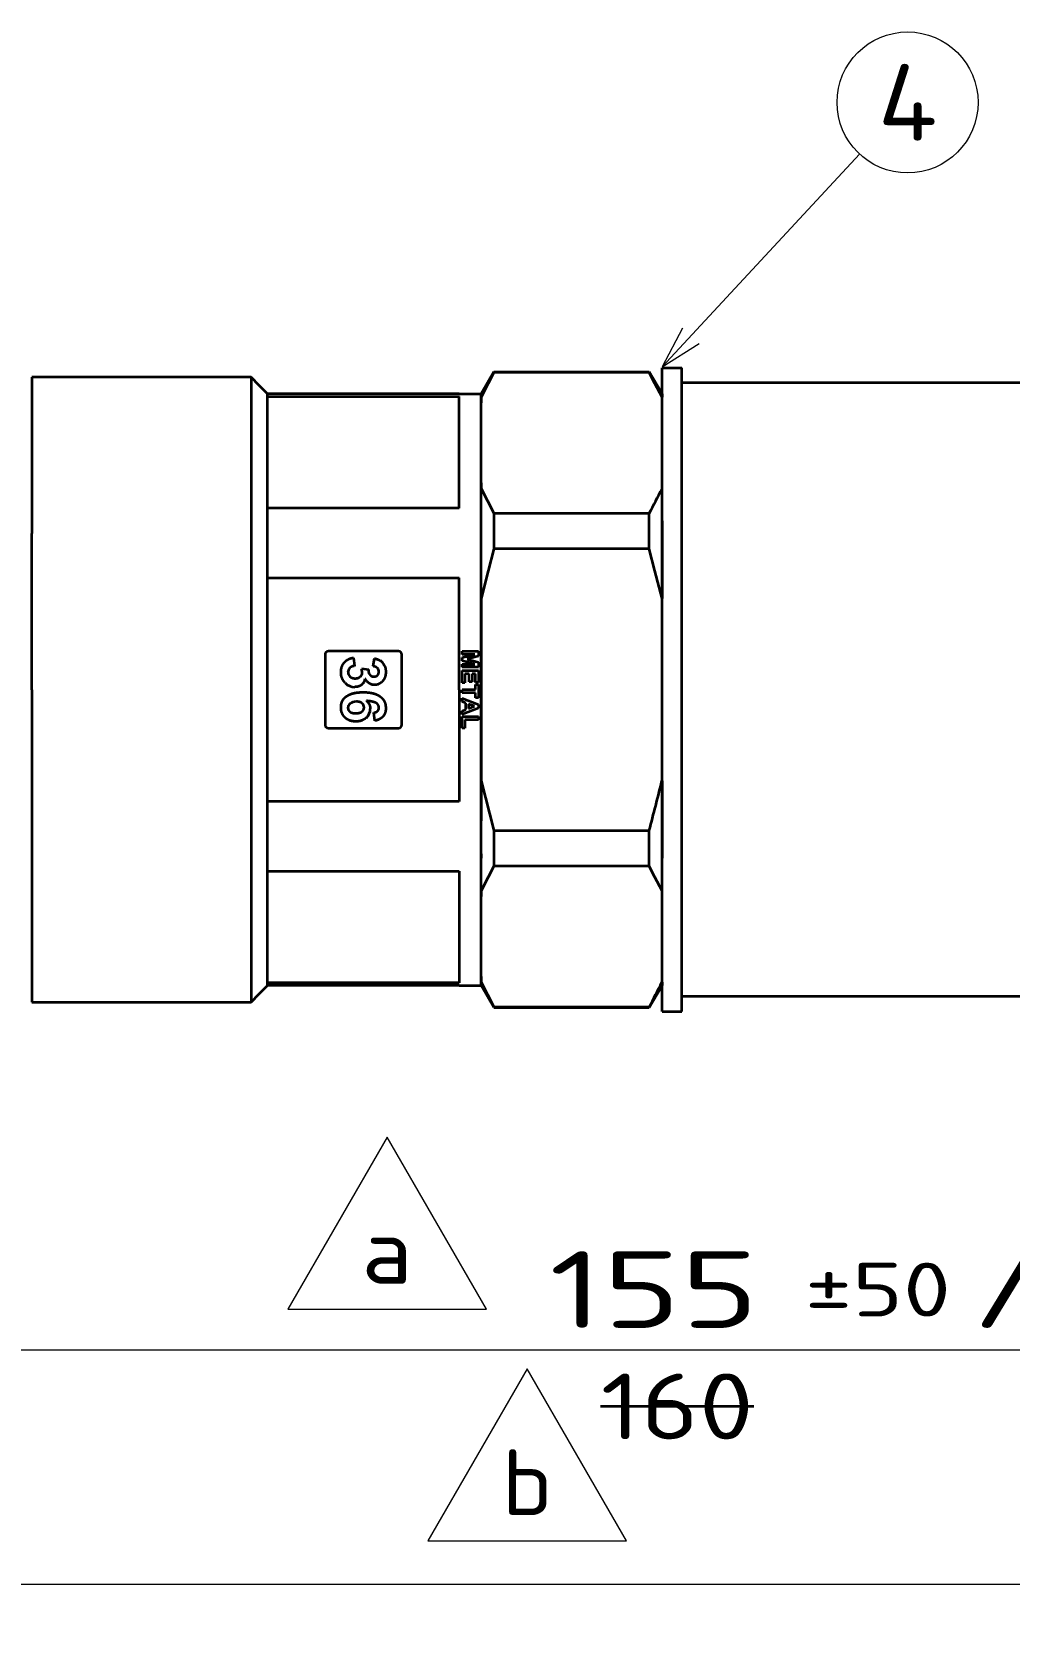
# Model space of a CAD drawing. Extents: x 23 to 472, y 3 to 294.
# Drawn here: x 283.4 to 328, y 169.5 to 242.3 of the extents above; entities that cross this region are included whole.
import ezdxf
from ezdxf.enums import TextEntityAlignment as Align

# ---------------------------------------------------------------- set-up
doc = ezdxf.new("R2010")
doc.units = 0
doc.layers.get('0').update_dxf_attribs({"lineweight": 13})
doc.styles.get("Standard").update_dxf_attribs({"font": 'isocp.shx'})
doc.dimstyles.get("Standard").update_dxf_attribs({"dimtxt": 2.5, "dimasz": 2.5, "dimexe": 1.25, "dimexo": 0.625, "dimtad": 1, "dimcen": 2.5, "dimadec": 0, "dimazin": 0, "dimtfac": 1, "dimtmove": 0, "dimatfit": 0, "dimfxl": 0, "dimarcsym": 0})

# ---------------------------------------------------------------- blocks, each defined once
blk = doc.blocks.new('*D')
at = {"color": 7, "lineweight": 13}
for p, q in [((369.263, 239.553), (395.349, 194.212)), ((363.234, 234.837), (397.923, 198.622))]:
    blk.add_line(p, q, dxfattribs=at)
at = {"color": 34, "lineweight": 13, "ltscale": 0.415699}
blk.add_line((121.028, 197.011), (121.028, 180.383), dxfattribs=at)
at = {"color": 34, "lineweight": 13, "ltscale": 0.421525}
blk.add_line((278.401, 197.011), (278.401, 180.15), dxfattribs=at)
at = {"color": 34, "lineweight": 13}
for p, q in [((45.716, 194.074), (45.716, 169.46)), ((353.941, 194.074), (353.941, 169.46)), ((45.716, 182.383), (121.028, 182.383)), ((278.401, 182.15), (353.941, 182.15)), ((45.716, 171.46), (353.941, 171.46))]:
    blk.add_line(p, q, dxfattribs=at)
at = {"color": 34, "lineweight": 13, "ltscale": 0.342256}
blk.add_line((45.716, 194.074), (45.716, 180.383), dxfattribs=at)
at = {"color": 34, "lineweight": 13, "ltscale": 0.348082}
blk.add_line((353.941, 194.074), (353.941, 180.15), dxfattribs=at)
at = {"color": 7, "lineweight": 13}
for points in [[(376.315, 228.334), (374.903, 229.751), (375.418, 227.818)], [(374.039, 224.304), (372.329, 225.341), (373.292, 223.588)], [(396.213, 199.659), (397.923, 198.622), (396.96, 200.375)], [(393.937, 195.629), (395.349, 194.212), (394.834, 196.145)]]:
    blk.add_lwpolyline(points, dxfattribs=at)
at = {"color": 34, "lineweight": 13}
for points in [[(47.647, 182.901), (45.716, 182.383), (47.647, 181.866)], [(119.096, 181.866), (121.028, 182.383), (119.096, 182.901)], [(280.332, 182.668), (278.401, 182.15), (280.332, 181.633)], [(352.01, 181.633), (353.941, 182.15), (352.01, 182.668)], [(47.647, 171.978), (45.716, 171.46), (47.647, 170.943)], [(352.01, 170.943), (353.941, 171.46), (352.01, 171.978)]]:
    blk.add_lwpolyline(points, dxfattribs=at)
at = {"color": 7, "lineweight": 13}
for s, rotation, p, p2 in [('%%c', 299.91295, (370.13, 240.052), (371.377, 237.885)), ('82', 299.91295, (371.875, 237.018), (374.062, 233.217)), ('%%c', 313.76692, (363.956, 235.528), (365.685, 233.723)), ('74', 313.76692, (366.377, 233.001), (369.41, 229.834))]:
    blk.add_text(s, height=2.5, rotation=rotation, dxfattribs=at).set_placement(p, p2, align=Align.FIT)
at = {"color": 34, "lineweight": 13}
for s, height, p, p2 in [('/[6.3]', 3.5, (93.533, 183.383), (107.906, 183.383)), ('155', 3.5, (74.21, 183.383), (83.768, 183.383)), ('155', 3.5, (307.009, 183.15), (316.567, 183.15)), ('/[6.3]', 3.5, (326.333, 183.15), (340.705, 183.15)), ('%%p50', 2.45, (85.868, 183.908), (92.533, 183.908)), ('%%p50', 2.45, (318.667, 183.675), (325.333, 183.675)), ('"L"', 3.5, (194.441, 172.46), (202.031, 172.46)), ('%%p50', 2.45, (204.131, 172.985), (210.797, 172.985))]:
    blk.add_text(s, height=height, dxfattribs=at).set_placement(p, p2, align=Align.FIT)
blk = doc.blocks.new('BLOCK4518')
at = {"color": 7, "lineweight": 13}
blk.add_lwpolyline([(-100.13, -56.52), (-82.01, -56.52), (-91.07, -40.82)], close=True, dxfattribs=at)
blk.add_text('a', height=6, dxfattribs=at).set_placement((-93.4, -54.19), (-88.74, -54.19), align=Align.FIT)
blk = doc.blocks.new('BLOCK4521')
at = {"color": 1, "lineweight": 35, "ltscale": 0.349625}
blk.add_line((-71.58, -65.37), (-57.6, -65.37), dxfattribs=at)
at = {"color": 1, "lineweight": 13}
blk.add_text('160', height=6, dxfattribs=at).set_placement((-71.58, -68.38), (-57.6, -68.38), align=Align.FIT)
blk = doc.blocks.new('BLOCK4524')
at = {"color": 1, "lineweight": 13}
blk.add_lwpolyline([(-87.34, -77.63), (-69.22, -77.63), (-78.28, -61.94)], close=True, dxfattribs=at)
blk.add_text('b', height=6, dxfattribs=at).set_placement((-80.61, -75.31), (-75.95, -75.31), align=Align.FIT)
blk = doc.blocks.new('BLOCK4528')
at = {"color": 7, "lineweight": 13}
blk.add_line((-65.98, 29.45), (-47.95, 48.86), dxfattribs=at)
blk.add_lwpolyline([(-64.11, 32.99), (-65.98, 29.45), (-62.59, 31.58)], dxfattribs=at)
blk.add_circle((-43.57, 53.57), 6.43, dxfattribs=at)
blk.add_text('4', height=7, dxfattribs=at).set_placement((-46.29, 50.07), (-40.85, 50.07), align=Align.FIT)
blk = doc.blocks.new('BLOCK4531')
at = {"color": 7, "lineweight": 35, "ltscale": 0.045}
for p, q in [((-65.98, 29.35), (-64.18, 29.35)), ((-65.98, -29.35), (-64.18, -29.35))]:
    blk.add_line(p, q, dxfattribs=at)
at = {"color": 7, "lineweight": 35}
for p, q in [((-65.98, -29.35), (-65.98, 29.35)), ((-64.18, -29.35), (-64.18, 29.35)), ((-103.48, 28.5), (-123.48, 28.5)), ((-103.48, 28.5), (-103.48, 0)), ((-23.85, 28), (-64.18, 28)), ((-123.48, 0), (-123.48, -28.5)), ((-103.48, 0), (-103.48, -28.5)), ((-123.48, -28.5), (-103.48, -28.5)), ((-23.85, -28), (-64.18, -28))]:
    blk.add_line(p, q, dxfattribs=at)
at = {"color": 7, "lineweight": 35, "ltscale": 0.35625}
for p in [(-123.48, 28.5), (-123.48, 0)]:
    blk.add_line(p, (-123.48, 14.25), dxfattribs=at)
at = {"color": 7, "lineweight": 35, "ltscale": 0.026516}
for p, q in [((-102.73, 27.75), (-103.48, 28.5)), ((-103.48, -28.5), (-102.73, -27.75))]:
    blk.add_line(p, q, dxfattribs=at)
at = {"color": 7, "lineweight": 35, "ltscale": 0.026517}
for p, q in [((-101.98, 27), (-102.73, 27.75)), ((-102.73, -27.75), (-101.98, -27))]:
    blk.add_line(p, q, dxfattribs=at)
at = {"color": 7, "lineweight": 35, "ltscale": 0.057735}
for p, q in [((-81.33, 29), (-82.48, 27)), ((-67.14, 29), (-65.98, 27)), ((-81.33, -29), (-82.48, -27)), ((-67.14, -29), (-65.98, -27))]:
    blk.add_line(p, q, dxfattribs=at)
at = {"color": 7, "lineweight": 35, "ltscale": 0.03522}
for p, q in [((-81.84, 27.94), (-82.48, 26.68)), ((-65.98, 26.68), (-66.62, 27.94)), ((-81.84, -17.1), (-82.48, -18.35)), ((-65.98, -18.35), (-66.62, -17.1))]:
    blk.add_line(p, q, dxfattribs=at)
at = {"color": 7, "lineweight": 35, "ltscale": 0.028176}
for p, q in [((-81.33, 28.94), (-81.84, 27.94)), ((-66.62, 27.94), (-67.14, 28.94)), ((-81.33, -16.09), (-81.84, -17.1)), ((-66.62, -17.1), (-67.14, -16.09))]:
    blk.add_line(p, q, dxfattribs=at)
at = {"color": 7, "lineweight": 35, "ltscale": 0.001518}
for p, q in [((-81.33, 29), (-81.33, 28.94)), ((-67.14, 28.94), (-67.14, 29)), ((-81.33, -28.94), (-81.33, -29)), ((-67.14, -29), (-67.14, -28.94))]:
    blk.add_line(p, q, dxfattribs=at)
at = {"color": 7, "lineweight": 35, "ltscale": 0.354765}
for p, q in [((-81.33, 29), (-67.14, 29)), ((-67.14, 28.94), (-81.33, 28.94)), ((-81.33, 16.09), (-67.14, 16.09)), ((-67.14, 12.85), (-81.33, 12.85)), ((-81.33, -12.85), (-67.14, -12.85)), ((-67.14, -16.09), (-81.33, -16.09)), ((-81.33, -28.94), (-67.14, -28.94)), ((-81.33, -29), (-67.14, -29))]:
    blk.add_line(p, q, dxfattribs=at)
at = {"color": 7, "lineweight": 35, "ltscale": 0.006259}
for p, q in [((-101.98, 26.75), (-101.98, 27)), ((-101.98, -27), (-101.98, -26.75))]:
    blk.add_line(p, q, dxfattribs=at)
at = {"color": 7, "lineweight": 35, "ltscale": 0.4375}
for p, q in [((-84.48, 27), (-101.98, 27)), ((-101.98, 26.75), (-84.48, 26.75)), ((-84.48, 16.55), (-101.98, 16.55)), ((-101.98, 10.2), (-84.48, 10.2)), ((-84.48, -10.2), (-101.98, -10.2)), ((-101.98, -16.55), (-84.48, -16.55)), ((-84.48, -26.75), (-101.98, -26.75)), ((-84.48, -27), (-101.98, -27))]:
    blk.add_line(p, q, dxfattribs=at)
at = {"color": 7, "lineweight": 35, "ltscale": 0.254951}
for p, q in [((-101.98, 16.55), (-101.98, 26.75)), ((-84.48, 16.55), (-84.48, 26.75)), ((-101.98, 0), (-101.98, 10.2)), ((-84.48, 0), (-84.48, 10.2)), ((-101.98, -10.2), (-101.98, 0)), ((-84.48, 0), (-84.48, -10.2)), ((-101.98, -26.75), (-101.98, -16.55)), ((-84.48, -16.55), (-84.48, -26.75))]:
    blk.add_line(p, q, dxfattribs=at)
at = {"color": 7, "lineweight": 35, "ltscale": 0.05}
for p, q in [((-84.48, 27), (-82.48, 27)), ((-84.48, -27), (-82.48, -27))]:
    blk.add_line(p, q, dxfattribs=at)
at = {"color": 7, "lineweight": 35, "ltscale": 0.001413}
for p, q in [((-82.48, 26.94), (-82.48, 27)), ((-82.48, 26.94), (-82.48, 27)), ((-82.48, -27), (-82.48, -26.94)), ((-82.48, -27), (-82.48, -26.94))]:
    blk.add_line(p, q, dxfattribs=at)
at = {"color": 7, "lineweight": 35, "ltscale": 0.019669}
for p, q in [((-82.48, 26.16), (-82.48, 26.94)), ((-82.48, -26.94), (-82.48, -26.16))]:
    blk.add_line(p, q, dxfattribs=at)
at = {"color": 7, "lineweight": 35, "ltscale": 0.006546}
blk.add_line((-82.48, 26.68), (-82.48, 26.94), dxfattribs=at)
at = {"color": 7, "lineweight": 35, "ltscale": 0.013123}
for p, q in [((-82.48, 26.68), (-82.48, 26.16)), ((-82.48, 18.88), (-82.48, 18.35)), ((-82.48, -18.35), (-82.48, -18.88))]:
    blk.add_line(p, q, dxfattribs=at)
at = {"color": 7, "lineweight": 35, "ltscale": 0.000738178}
blk.add_line((-65.98, 27), (-65.98, 26.97), dxfattribs=at)
at = {"color": 7, "lineweight": 35, "ltscale": 0.001411}
blk.add_line((-65.98, 26.97), (-65.98, 26.91), dxfattribs=at)
at = {"color": 7, "lineweight": 35, "ltscale": 0.00582}
blk.add_line((-65.98, 26.91), (-65.98, 26.68), dxfattribs=at)
at = {"color": 7, "lineweight": 35, "ltscale": 0.208248}
blk.add_line((-65.98, 18.35), (-65.98, 26.68), dxfattribs=at)
at = {"color": 7, "lineweight": 35, "ltscale": 0.182003}
for p, q in [((-82.48, 18.88), (-82.48, 26.16)), ((-82.48, 0), (-82.48, 7.28)), ((-82.48, -7.28), (-82.48, 0)), ((-82.48, -26.16), (-82.48, -18.88))]:
    blk.add_line(p, q, dxfattribs=at)
at = {"color": 7, "lineweight": 35, "ltscale": 0.097312}
for p, q in [((-82.48, 14.98), (-82.48, 18.88)), ((-82.48, -18.88), (-82.48, -14.98))]:
    blk.add_line(p, q, dxfattribs=at)
at = {"color": 7, "lineweight": 35, "ltscale": 0.08419}
blk.add_line((-82.48, 14.98), (-82.48, 18.35), dxfattribs=at)
at = {"color": 7, "lineweight": 35, "ltscale": 0.063395}
blk.add_line((-82.48, 18.35), (-81.33, 16.09), dxfattribs=at)
at = {"color": 7, "lineweight": 35, "ltscale": 0.073739}
blk.add_line((-65.98, 15.4), (-65.98, 18.35), dxfattribs=at)
at = {"color": 7, "lineweight": 35, "ltscale": 0.158839}
for p, q in [((-101.98, 10.2), (-101.98, 16.55)), ((-101.98, -16.55), (-101.98, -10.2))]:
    blk.add_line(p, q, dxfattribs=at)
at = {"color": 7, "lineweight": 35, "ltscale": 0.08122}
for p, q in [((-81.33, 16.09), (-81.33, 12.85)), ((-67.14, 12.85), (-67.14, 16.09)), ((-81.33, -12.85), (-81.33, -16.09)), ((-67.14, -16.09), (-67.14, -12.85))]:
    blk.add_line(p, q, dxfattribs=at)
at = {"color": 7, "lineweight": 35, "ltscale": 0.075619}
for p, q in [((-82.48, 11.96), (-82.48, 14.98)), ((-82.48, 11.96), (-82.48, 14.98)), ((-82.48, -14.98), (-82.48, -11.96)), ((-82.48, -14.98), (-82.48, -11.96))]:
    blk.add_line(p, q, dxfattribs=at)
at = {"color": 7, "lineweight": 35, "ltscale": 0.02135}
blk.add_line((-65.98, 15.4), (-65.98, 14.55), dxfattribs=at)
at = {"color": 7, "lineweight": 35, "ltscale": 0.053152}
blk.add_line((-65.98, 14.55), (-65.98, 12.42), dxfattribs=at)
at = {"color": 7, "lineweight": 35, "ltscale": 0.116981}
for p, q in [((-82.48, 7.28), (-82.48, 11.96)), ((-82.48, -11.96), (-82.48, -7.28))]:
    blk.add_line(p, q, dxfattribs=at)
at = {"color": 7, "lineweight": 35, "ltscale": 0.090735}
blk.add_line((-82.48, 8.33), (-82.48, 11.96), dxfattribs=at)
at = {"color": 7, "lineweight": 35, "ltscale": 0.051784}
for p, q in [((-81.33, 12.85), (-81.84, 10.84)), ((-66.62, 10.84), (-67.14, 12.85))]:
    blk.add_line(p, q, dxfattribs=at)
at = {"color": 7, "lineweight": 35, "ltscale": 0.022073}
blk.add_line((-65.98, 12.42), (-65.98, 11.54), dxfattribs=at)
at = {"color": 7, "lineweight": 35, "ltscale": 0.064731}
for p, q in [((-81.84, 10.84), (-82.48, 8.33)), ((-65.98, 8.33), (-66.62, 10.84))]:
    blk.add_line(p, q, dxfattribs=at)
at = {"color": 7, "lineweight": 35, "ltscale": 0.080238}
blk.add_line((-65.98, 11.54), (-65.98, 8.33), dxfattribs=at)
at = {"color": 7, "lineweight": 35, "ltscale": 0.026246}
blk.add_line((-82.48, 8.33), (-82.48, 7.28), dxfattribs=at)
at = {"color": 7, "lineweight": 35, "ltscale": 0.416519}
blk.add_line((-65.98, -8.33), (-65.98, 8.33), dxfattribs=at)
at = {"color": 7, "lineweight": 35, "ltscale": 0.364005}
blk.add_line((-82.48, 7.28), (-82.48, -7.28), dxfattribs=at)
at = {"color": 7, "lineweight": 35, "ltscale": 0.16}
for p, q in [((-96.73, 3.2), (-96.73, -3.2)), ((-90.03, 3.5), (-96.43, 3.5)), ((-89.73, -3.2), (-89.73, 3.2)), ((-96.43, -3.5), (-90.03, -3.5))]:
    blk.add_line(p, q, dxfattribs=at)
at = {"color": 7, "lineweight": 35, "ltscale": 0.007034}
for p, q in [((-84.23, 3.22), (-84.23, 3.5)), ((-84.23, 2.05), (-84.23, 2.33))]:
    blk.add_line(p, q, dxfattribs=at)
at = {"color": 7, "lineweight": 35, "ltscale": 0.037497}
for p, q in [((-84.23, 3.5), (-82.73, 3.5)), ((-82.73, 2.05), (-84.23, 2.05)), ((-84.23, 1.75), (-82.73, 1.75))]:
    blk.add_line(p, q, dxfattribs=at)
at = {"color": 7, "lineweight": 35, "ltscale": 0.030434}
blk.add_line((-84.23, 2.92), (-83.05, 3.22), dxfattribs=at)
at = {"color": 7, "lineweight": 35, "ltscale": 0.029517}
for p, q in [((-83.05, 3.22), (-84.23, 3.22)), ((-84.23, 2.33), (-83.05, 2.33))]:
    blk.add_line(p, q, dxfattribs=at)
at = {"color": 7, "lineweight": 35, "ltscale": 0.00729}
blk.add_line((-84.23, 2.63), (-84.23, 2.92), dxfattribs=at)
at = {"color": 7, "lineweight": 35, "ltscale": 0.026467}
blk.add_line((-82.73, 3.05), (-83.75, 2.78), dxfattribs=at)
at = {"color": 7, "lineweight": 35, "ltscale": 0.011331}
blk.add_line((-82.73, 3.5), (-82.73, 3.05), dxfattribs=at)
at = {"color": 7, "lineweight": 35, "ltscale": 0.018688}
blk.add_line((-94.14, 2.9), (-94.05, 2.16), dxfattribs=at)
at = {"color": 7, "lineweight": 35, "ltscale": 0.015762}
blk.add_line((-93.4, 1.92), (-92.78, 1.83), dxfattribs=at)
at = {"color": 7, "lineweight": 35, "ltscale": 0.017918}
blk.add_line((-92.35, 2.14), (-92.23, 2.85), dxfattribs=at)
at = {"color": 7, "lineweight": 35, "ltscale": 0.030441}
blk.add_line((-83.05, 2.33), (-84.23, 2.63), dxfattribs=at)
at = {"color": 7, "lineweight": 35, "ltscale": 0.028519}
blk.add_line((-84.23, 0.61), (-84.23, 1.75), dxfattribs=at)
at = {"color": 7, "lineweight": 35, "ltscale": 0.026447}
blk.add_line((-83.75, 2.78), (-82.73, 2.51), dxfattribs=at)
at = {"color": 7, "lineweight": 35, "ltscale": 0.011357}
blk.add_line((-82.73, 2.51), (-82.73, 2.05), dxfattribs=at)
at = {"color": 7, "lineweight": 35, "ltscale": 0.027803}
blk.add_line((-82.73, 1.75), (-82.73, 0.64), dxfattribs=at)
at = {"color": 7, "lineweight": 35, "ltscale": 0.006318}
for p, q in [((-83.98, 0.61), (-84.23, 0.61)), ((-83.32, 0.7), (-83.57, 0.7)), ((-83.98, -3.5), (-84.23, -3.5))]:
    blk.add_line(p, q, dxfattribs=at)
at = {"color": 7, "lineweight": 35, "ltscale": 0.031154}
for p, q in [((-84.23, 0.02), (-82.99, 0.02)), ((-82.99, -0.29), (-84.23, -0.29))]:
    blk.add_line(p, q, dxfattribs=at)
at = {"color": 7, "lineweight": 35, "ltscale": 0.010206}
blk.add_line((-83.57, 1.45), (-83.98, 1.45), dxfattribs=at)
at = {"color": 7, "lineweight": 35, "ltscale": 0.020948}
blk.add_line((-83.98, 1.45), (-83.98, 0.61), dxfattribs=at)
at = {"color": 7, "lineweight": 35, "ltscale": 0.018825}
for p, q in [((-83.57, 0.7), (-83.57, 1.45)), ((-83.32, 1.45), (-83.32, 0.7)), ((-83.98, -2.75), (-83.98, -3.5))]:
    blk.add_line(p, q, dxfattribs=at)
at = {"color": 7, "lineweight": 35, "ltscale": 0.008313}
blk.add_line((-82.99, 1.45), (-83.32, 1.45), dxfattribs=at)
at = {"color": 7, "lineweight": 35, "ltscale": 0.020232}
blk.add_line((-82.99, 0.64), (-82.99, 1.45), dxfattribs=at)
at = {"color": 7, "lineweight": 35, "ltscale": 0.006343}
for p, q in [((-82.73, 0.64), (-82.99, 0.64)), ((-82.99, 0.46), (-82.73, 0.46)), ((-82.73, -0.73), (-82.99, -0.73))]:
    blk.add_line(p, q, dxfattribs=at)
at = {"color": 7, "lineweight": 35, "ltscale": 0.011126}
blk.add_line((-82.99, 0.02), (-82.99, 0.46), dxfattribs=at)
at = {"color": 7, "lineweight": 35, "ltscale": 0.011566}
blk.add_line((-82.73, 0.46), (-82.73, 0), dxfattribs=at)
at = {"color": 7, "lineweight": 35, "ltscale": 0.007132}
blk.add_line((-84.23, -0.29), (-84.23, 0), dxfattribs=at)
at = {"color": 7, "lineweight": 35, "ltscale": 0.040241}
blk.add_line((-84.23, -0.77), (-82.73, -1.36), dxfattribs=at)
at = {"color": 7, "lineweight": 35, "ltscale": 0.008031}
blk.add_line((-84.23, -1.09), (-84.23, -0.77), dxfattribs=at)
at = {"color": 7, "lineweight": 35, "ltscale": 0.009062}
blk.add_line((-83.89, -1.22), (-84.23, -1.09), dxfattribs=at)
at = {"color": 7, "lineweight": 35, "ltscale": 0.014988}
blk.add_line((-83.89, -1.82), (-83.89, -1.22), dxfattribs=at)
at = {"color": 7, "lineweight": 35, "ltscale": 0.010231}
blk.add_line((-83.64, -1.31), (-83.64, -1.72), dxfattribs=at)
at = {"color": 7, "lineweight": 35, "ltscale": 0.014807}
blk.add_line((-83.08, -1.51), (-83.64, -1.31), dxfattribs=at)
at = {"color": 7, "lineweight": 35, "ltscale": 0.011101}
blk.add_line((-82.99, -0.73), (-82.99, -0.29), dxfattribs=at)
at = {"color": 7, "lineweight": 35, "ltscale": 0.018232}
blk.add_line((-82.73, 0), (-82.73, -0.73), dxfattribs=at)
at = {"color": 7, "lineweight": 35, "ltscale": 0.008006}
blk.add_line((-82.73, -1.36), (-82.73, -1.68), dxfattribs=at)
at = {"color": 7, "lineweight": 35, "ltscale": 0.018665}
blk.add_line((-92.19, -2.83), (-92.27, -2.09), dxfattribs=at)
at = {"color": 7, "lineweight": 35, "ltscale": 0.040391}
blk.add_line((-82.73, -1.68), (-84.23, -2.28), dxfattribs=at)
at = {"color": 7, "lineweight": 35, "ltscale": 0.009125}
blk.add_line((-84.23, -1.95), (-83.89, -1.82), dxfattribs=at)
at = {"color": 7, "lineweight": 35, "ltscale": 0.008236}
blk.add_line((-84.23, -2.28), (-84.23, -1.95), dxfattribs=at)
at = {"color": 7, "lineweight": 35, "ltscale": 0.026396}
blk.add_line((-84.23, -3.5), (-84.23, -2.45), dxfattribs=at)
at = {"color": 7, "lineweight": 35, "ltscale": 0.03719}
blk.add_line((-84.23, -2.45), (-82.74, -2.45), dxfattribs=at)
at = {"color": 7, "lineweight": 35, "ltscale": 0.030872}
blk.add_line((-82.74, -2.75), (-83.98, -2.75), dxfattribs=at)
at = {"color": 7, "lineweight": 35, "ltscale": 0.014842}
blk.add_line((-83.64, -1.72), (-83.08, -1.51), dxfattribs=at)
at = {"color": 7, "lineweight": 35, "ltscale": 0.007571}
blk.add_line((-82.74, -2.45), (-82.74, -2.75), dxfattribs=at)
at = {"color": 7, "lineweight": 35, "ltscale": 0.026268}
blk.add_line((-82.48, -7.28), (-82.48, -8.33), dxfattribs=at)
at = {"color": 7, "lineweight": 35, "ltscale": 0.07949}
blk.add_line((-82.48, -8.33), (-82.48, -11.51), dxfattribs=at)
at = {"color": 7, "lineweight": 35, "ltscale": 0.116486}
blk.add_line((-82.48, -8.33), (-81.33, -12.85), dxfattribs=at)
at = {"color": 7, "lineweight": 35, "ltscale": 0.079492}
blk.add_line((-65.98, -8.33), (-65.98, -11.51), dxfattribs=at)
at = {"color": 7, "lineweight": 35, "ltscale": 0.011236}
blk.add_line((-82.48, -11.51), (-82.48, -11.96), dxfattribs=at)
at = {"color": 7, "lineweight": 35, "ltscale": 0.02281}
blk.add_line((-65.98, -11.51), (-65.98, -12.42), dxfattribs=at)
at = {"color": 7, "lineweight": 35, "ltscale": 0.053153}
blk.add_line((-65.98, -12.42), (-65.98, -14.55), dxfattribs=at)
at = {"color": 7, "lineweight": 35, "ltscale": 0.020662}
blk.add_line((-65.98, -14.55), (-65.98, -15.37), dxfattribs=at)
at = {"color": 7, "lineweight": 35, "ltscale": 0.009767}
blk.add_line((-82.48, -14.98), (-82.48, -15.37), dxfattribs=at)
at = {"color": 7, "lineweight": 35, "ltscale": 0.074429}
blk.add_line((-82.48, -18.35), (-82.48, -15.37), dxfattribs=at)
at = {"color": 7, "lineweight": 35, "ltscale": 0.074428}
blk.add_line((-65.98, -18.35), (-65.98, -15.37), dxfattribs=at)
at = {"color": 7, "lineweight": 35, "ltscale": 0.208251}
blk.add_line((-65.98, -26.68), (-65.98, -18.35), dxfattribs=at)
at = {"color": 7, "lineweight": 35, "ltscale": 0.013125}
blk.add_line((-82.48, -26.16), (-82.48, -26.68), dxfattribs=at)
at = {"color": 7, "lineweight": 35, "ltscale": 0.005762}
blk.add_line((-82.48, -26.68), (-82.48, -26.91), dxfattribs=at)
at = {"color": 7, "lineweight": 35, "ltscale": 0.06339}
blk.add_line((-82.48, -26.68), (-81.33, -28.94), dxfattribs=at)
at = {"color": 7, "lineweight": 35, "ltscale": 0.000788414}
blk.add_line((-82.48, -26.94), (-82.48, -26.91), dxfattribs=at)
at = {"color": 7, "lineweight": 35, "ltscale": 0.005768}
blk.add_line((-65.98, -26.68), (-65.98, -26.91), dxfattribs=at)
at = {"color": 7, "lineweight": 35, "ltscale": 0.001461}
blk.add_line((-65.98, -26.91), (-65.98, -26.97), dxfattribs=at)
at = {"color": 7, "lineweight": 35, "ltscale": 0.000739158}
blk.add_line((-65.98, -26.97), (-65.98, -27), dxfattribs=at)
at = {"color": 7, "lineweight": 35}
for centre, radius, start, end in [((-671.11, 326.43), 679.04, 332.80498, 333.01895), ((-96.43, 3.2), 0.3, 90.0237, 179.9802), ((-90.03, 3.2), 0.3, 0.0237, 89.9802), ((-94.13, 1.61), 0.509, 136.1245, 181.8261), ((-94.13, 1.58), 0.504, 178.4631, 228.7531), ((-93.83, 1.55), 0.483, 311.7696, 1.4214), ((-94.69, 1.52), 1.34, 1.7915, 17.038), ((-92.27, 1.65), 0.449, 358.2493, 44.4425), ((-92.31, 1.74), 1.11, 23.878, 54.9146), ((-94.03, 1.43), 1.19, 222.9304, 271.0214), ((-93.97, 1.17), 0.929, 309.0486, 349.318), ((-93.63, -1.6), 0.459, 358.2185, 49.2176), ((-93.67, -1.76), 1.07, 311.8963, 0.9466), ((-96.43, -3.2), 0.3, 180.0237, 269.9802), ((-90.03, -3.2), 0.3, 270.0237, 359.9802), ((-2143.95, 520.77), 2144.27, 345.59021, 345.71471), ((-673.79, 282.78), 682.05, 332.80455, 333.01757)]:
    blk.add_arc(centre, radius, start, end, dxfattribs=at)
blk.add_ellipse((1107.31, -1486.61), major_axis=(1201.75, -1485.34), ratio=0.019136, start_param=3.126112, end_param=3.142009, dxfattribs=at)
for points, knots in [([(-95.27, 1.59), (-95.27, 1.75), (-95.26, 1.91), (-95.22, 2.07), (-95.14, 2.25), (-95.03, 2.4), (-95.01, 2.43), (-94.98, 2.46), (-94.96, 2.49)], [0, 0, 0, 0, 0, 0, 1.131833, 1.131833, 1.131833, 1.409302, 1.409302, 1.409302, 1.409302, 1.409302, 1.409302]), ([(-94.9, 0.62), (-94.99, 0.72), (-95.06, 0.82), (-95.13, 0.92), (-95.21, 1.12), (-95.26, 1.32), (-95.27, 1.41), (-95.27, 1.5), (-95.27, 1.59)], [0, 0, 0, 0, 0, 0, 0.910156, 0.910156, 0.910156, 1.527629, 1.527629, 1.527629, 1.527629, 1.527629, 1.527629]), ([(-94.96, 2.49), (-94.86, 2.6), (-94.75, 2.7), (-94.62, 2.78), (-94.45, 2.85), (-94.26, 2.89), (-94.22, 2.89), (-94.18, 2.9), (-94.14, 2.9)], [0, 0, 0, 0, 0, 0, 1.080846, 1.080846, 1.080846, 1.360008, 1.360008, 1.360008, 1.360008, 1.360008, 1.360008]), ([(-94.05, 2.16), (-94.14, 2.15), (-94.22, 2.13), (-94.3, 2.11), (-94.38, 2.06), (-94.46, 2), (-94.47, 1.99), (-94.48, 1.98), (-94.5, 1.96)], [0, 0, 0, 0, 0, 0, 0.5630259, 0.5630259, 0.5630259, 0.6968032, 0.6968032, 0.6968032, 0.6968032, 0.6968032, 0.6968032]), ([(-92.78, 1.83), (-92.78, 1.74), (-92.77, 1.65), (-92.76, 1.57), (-92.72, 1.47), (-92.67, 1.39), (-92.66, 1.38), (-92.65, 1.36), (-92.63, 1.35)], [0, 0, 0, 0, 0, 0, 0.5927151, 0.5927151, 0.5927151, 0.7311106, 0.7311106, 0.7311106, 0.7311106, 0.7311106, 0.7311106]), ([(-91.95, 1.96), (-92, 2.01), (-92.05, 2.05), (-92.11, 2.08), (-92.2, 2.11), (-92.29, 2.13), (-92.31, 2.13), (-92.33, 2.14), (-92.35, 2.14)], [0, 0, 0, 0, 0, 0, 0.501134, 0.501134, 0.501134, 0.6364546, 0.6364546, 0.6364546, 0.6364546, 0.6364546, 0.6364546]), ([(-91.94, 1.32), (-91.91, 1.34), (-91.89, 1.38), (-91.87, 1.41), (-91.84, 1.47), (-91.83, 1.54), (-91.82, 1.57), (-91.82, 1.6), (-91.82, 1.63)], [0, 0, 0, 0, 0, 0, 0.299742, 0.299742, 0.299742, 0.508777, 0.508777, 0.508777, 0.508777, 0.508777, 0.508777]), ([(-91.19, 1.61), (-91.19, 1.48), (-91.2, 1.36), (-91.23, 1.24), (-91.29, 1.05), (-91.39, 0.88), (-91.44, 0.82), (-91.49, 0.76), (-91.55, 0.71)], [0, 0, 0, 0, 0, 0, 0.886503, 0.886503, 0.886503, 1.459558, 1.459558, 1.459558, 1.459558, 1.459558, 1.459558]), ([(-94.47, 1.2), (-94.42, 1.16), (-94.37, 1.12), (-94.32, 1.1), (-94.22, 1.06), (-94.11, 1.04), (-94.07, 1.03), (-94.02, 1.03), (-93.97, 1.03)], [0, 0, 0, 0, 0, 0, 0.4448742, 0.4448742, 0.4448742, 0.7576246, 0.7576246, 0.7576246, 0.7576246, 0.7576246, 0.7576246]), ([(-93.38, 0.45), (-93.47, 0.39), (-93.56, 0.33), (-93.65, 0.29), (-93.78, 0.26), (-93.92, 0.25), (-93.95, 0.25), (-93.98, 0.25), (-94.01, 0.25)], [0, 0, 0, 0, 0, 0, 0.763019, 0.763019, 0.763019, 0.9604433, 0.9604433, 0.9604433, 0.9604433, 0.9604433, 0.9604433]), ([(-93.97, 1.03), (-93.89, 1.03), (-93.8, 1.04), (-93.72, 1.06), (-93.63, 1.1), (-93.55, 1.16), (-93.54, 1.17), (-93.52, 1.18), (-93.51, 1.19)], [0, 0, 0, 0, 0, 0, 0.5780613, 0.5780613, 0.5780613, 0.7174565, 0.7174565, 0.7174565, 0.7174565, 0.7174565, 0.7174565]), ([(-92.22, 0.43), (-92.34, 0.43), (-92.46, 0.45), (-92.57, 0.49), (-92.75, 0.6), (-92.9, 0.76), (-92.96, 0.83), (-93.01, 0.91), (-93.06, 1)], [0, 0, 0, 0, 0, 0, 0.933839, 0.933839, 0.933839, 1.599627, 1.599627, 1.599627, 1.599627, 1.599627, 1.599627]), ([(-92.63, 1.35), (-92.6, 1.31), (-92.57, 1.28), (-92.53, 1.25), (-92.45, 1.22), (-92.37, 1.2), (-92.33, 1.2), (-92.3, 1.19), (-92.26, 1.19)], [0, 0, 0, 0, 0, 0, 0.3695906, 0.3695906, 0.3695906, 0.6255922, 0.6255922, 0.6255922, 0.6255922, 0.6255922, 0.6255922]), ([(-92.26, 1.19), (-92.22, 1.19), (-92.17, 1.2), (-92.13, 1.21), (-92.06, 1.23), (-92, 1.26), (-91.98, 1.28), (-91.96, 1.3), (-91.94, 1.32)], [0, 0, 0, 0, 0, 0, 0.312526, 0.312526, 0.312526, 0.5123639, 0.5123639, 0.5123639, 0.5123639, 0.5123639, 0.5123639]), ([(-91.55, 0.71), (-91.64, 0.62), (-91.74, 0.55), (-91.84, 0.49), (-91.98, 0.45), (-92.13, 0.43), (-92.16, 0.43), (-92.19, 0.43), (-92.22, 0.43)], [0, 0, 0, 0, 0, 0, 0.861999, 0.861999, 0.861999, 1.075264, 1.075264, 1.075264, 1.075264, 1.075264, 1.075264]), ([(-95.27, -1.62), (-95.27, -1.48), (-95.26, -1.34), (-95.23, -1.22), (-95.16, -1.02), (-95.04, -0.84), (-94.98, -0.78), (-94.92, -0.72), (-94.86, -0.67)], [0, 0, 0, 0, 0, 0, 1.014581, 1.014581, 1.014581, 1.677501, 1.677501, 1.677501, 1.677501, 1.677501, 1.677501]), ([(-94.86, -0.67), (-94.72, -0.56), (-94.57, -0.47), (-94.4, -0.39), (-94.08, -0.3), (-93.74, -0.25), (-93.58, -0.24), (-93.42, -0.23), (-93.26, -0.23)], [0, 0, 0, 0, 0, 0, 1.331224, 1.331224, 1.331224, 2.338587, 2.338587, 2.338587, 2.338587, 2.338587, 2.338587]), ([(-94.45, -1.28), (-94.5, -1.31), (-94.53, -1.35), (-94.57, -1.4), (-94.61, -1.47), (-94.63, -1.55), (-94.64, -1.59), (-94.64, -1.62), (-94.64, -1.66)], [0, 0, 0, 0, 0, 0, 0.4053214, 0.4053214, 0.4053214, 0.6707488, 0.6707488, 0.6707488, 0.6707488, 0.6707488, 0.6707488]), ([(-93.33, -1.26), (-93.38, -1.22), (-93.43, -1.18), (-93.49, -1.15), (-93.59, -1.12), (-93.71, -1.1), (-93.76, -1.09), (-93.81, -1.09), (-93.86, -1.09)], [0, 0, 0, 0, 0, 0, 0.4564682, 0.4564682, 0.4564682, 0.7881317, 0.7881317, 0.7881317, 0.7881317, 0.7881317, 0.7881317]), ([(-93.26, -0.23), (-92.95, -0.23), (-92.64, -0.25), (-92.35, -0.31), (-92.03, -0.41), (-91.76, -0.58), (-91.71, -0.61), (-91.67, -0.64), (-91.62, -0.68)], [0, 0, 0, 0, 0, 0, 1.965492, 1.965492, 1.965492, 2.405342, 2.405342, 2.405342, 2.405342, 2.405342, 2.405342]), ([(-91.99, -1.27), (-92.06, -1.22), (-92.15, -1.17), (-92.25, -1.14), (-92.44, -1.09), (-92.65, -1.05), (-92.75, -1.04), (-92.85, -1.03), (-92.95, -1.03)], [0, 0, 0, 0, 0, 0, 0.747958, 0.747958, 0.747958, 1.355994, 1.355994, 1.355994, 1.355994, 1.355994, 1.355994]), ([(-92.95, -1.03), (-92.87, -1.09), (-92.8, -1.16), (-92.74, -1.24), (-92.67, -1.39), (-92.62, -1.54), (-92.61, -1.61), (-92.61, -1.67), (-92.61, -1.74)], [0, 0, 0, 0, 0, 0, 0.716586, 0.716586, 0.716586, 1.190919, 1.190919, 1.190919, 1.190919, 1.190919, 1.190919]), ([(-91.82, -1.65), (-91.82, -1.59), (-91.83, -1.54), (-91.84, -1.49), (-91.87, -1.41), (-91.92, -1.34), (-91.94, -1.32), (-91.96, -1.29), (-91.99, -1.27)], [0, 0, 0, 0, 0, 0, 0.434904, 0.434904, 0.434904, 0.718599, 0.718599, 0.718599, 0.718599, 0.718599, 0.718599]), ([(-91.62, -0.68), (-91.52, -0.77), (-91.43, -0.87), (-91.36, -0.97), (-91.26, -1.18), (-91.21, -1.4), (-91.2, -1.5), (-91.19, -1.59), (-91.19, -1.69)], [0, 0, 0, 0, 0, 0, 1.044884, 1.044884, 1.044884, 1.767855, 1.767855, 1.767855, 1.767855, 1.767855, 1.767855]), ([(-94.91, -2.54), (-95, -2.45), (-95.07, -2.36), (-95.13, -2.26), (-95.21, -2.08), (-95.26, -1.88), (-95.27, -1.79), (-95.27, -1.71), (-95.27, -1.62)], [0, 0, 0, 0, 0, 0, 0.883715, 0.883715, 0.883715, 1.490576, 1.490576, 1.490576, 1.490576, 1.490576, 1.490576]), ([(-93.92, -2.9), (-94.06, -2.9), (-94.19, -2.89), (-94.33, -2.87), (-94.53, -2.8), (-94.72, -2.7), (-94.78, -2.65), (-94.85, -2.6), (-94.91, -2.54)], [0, 0, 0, 0, 0, 0, 0.950368, 0.950368, 0.950368, 1.560017, 1.560017, 1.560017, 1.560017, 1.560017, 1.560017]), ([(-94.64, -1.66), (-94.64, -1.71), (-94.63, -1.75), (-94.62, -1.8), (-94.6, -1.87), (-94.55, -1.93), (-94.53, -1.95), (-94.51, -1.97), (-94.49, -1.99)], [0, 0, 0, 0, 0, 0, 0.3594682, 0.3594682, 0.3594682, 0.5947311, 0.5947311, 0.5947311, 0.5947311, 0.5947311, 0.5947311]), ([(-94.49, -1.99), (-94.44, -2.03), (-94.39, -2.07), (-94.33, -2.09), (-94.22, -2.13), (-94.09, -2.15), (-94.04, -2.15), (-93.98, -2.15), (-93.93, -2.15)], [0, 0, 0, 0, 0, 0, 0.4728844, 0.4728844, 0.4728844, 0.8297778, 0.8297778, 0.8297778, 0.8297778, 0.8297778, 0.8297778]), ([(-93.93, -2.15), (-93.81, -2.15), (-93.71, -2.14), (-93.6, -2.12), (-93.48, -2.08), (-93.39, -2.02), (-93.37, -2.01), (-93.35, -2), (-93.34, -1.98)], [0, 0, 0, 0, 0, 0, 0.7093409, 0.7093409, 0.7093409, 0.8702753, 0.8702753, 0.8702753, 0.8702753, 0.8702753, 0.8702753]), ([(-92.96, -2.55), (-93.05, -2.63), (-93.15, -2.71), (-93.26, -2.77), (-93.45, -2.84), (-93.65, -2.89), (-93.74, -2.9), (-93.83, -2.9), (-93.92, -2.9)], [0, 0, 0, 0, 0, 0, 0.882229, 0.882229, 0.882229, 1.490041, 1.490041, 1.490041, 1.490041, 1.490041, 1.490041]), ([(-93.34, -1.98), (-93.3, -1.95), (-93.26, -1.92), (-93.24, -1.88), (-93.2, -1.8), (-93.18, -1.72), (-93.18, -1.69), (-93.17, -1.65), (-93.17, -1.62)], [0, 0, 0, 0, 0, 0, 0.3821573, 0.3821573, 0.3821573, 0.6422272, 0.6422272, 0.6422272, 0.6422272, 0.6422272, 0.6422272]), ([(-92.27, -2.09), (-92.2, -2.08), (-92.14, -2.07), (-92.08, -2.05), (-92.01, -2.01), (-91.95, -1.97), (-91.94, -1.96), (-91.93, -1.95), (-91.92, -1.94)], [0, 0, 0, 0, 0, 0, 0.4383177, 0.4383177, 0.4383177, 0.5398674, 0.5398674, 0.5398674, 0.5398674, 0.5398674, 0.5398674]), ([(-91.44, -2.44), (-91.53, -2.54), (-91.63, -2.63), (-91.74, -2.7), (-91.9, -2.76), (-92.07, -2.81), (-92.11, -2.82), (-92.15, -2.82), (-92.19, -2.83)], [0, 0, 0, 0, 0, 0, 0.969376, 0.969376, 0.969376, 1.228157, 1.228157, 1.228157, 1.228157, 1.228157, 1.228157]), ([(-91.92, -1.94), (-91.9, -1.91), (-91.88, -1.88), (-91.86, -1.85), (-91.84, -1.79), (-91.82, -1.73), (-91.82, -1.7), (-91.82, -1.68), (-91.82, -1.65)], [0, 0, 0, 0, 0, 0, 0.2773112, 0.2773112, 0.2773112, 0.4716666, 0.4716666, 0.4716666, 0.4716666, 0.4716666, 0.4716666]), ([(-91.19, -1.69), (-91.19, -1.83), (-91.2, -1.97), (-91.23, -2.09), (-91.3, -2.24), (-91.38, -2.37), (-91.4, -2.4), (-91.42, -2.42), (-91.44, -2.44)], [0, 0, 0, 0, 0, 0, 0.94675, 0.94675, 0.94675, 1.176534, 1.176534, 1.176534, 1.176534, 1.176534, 1.176534])]:
    blk.add_open_spline(points, degree=5, knots=knots, dxfattribs=at)
for points in [[(-92.23, 2.85), (-92.11, 2.82), (-91.98, 2.79), (-91.87, 2.75), (-91.77, 2.7), (-91.68, 2.64)], [(-91.3, 2.18), (-91.25, 2.08), (-91.22, 1.97), (-91.2, 1.86), (-91.19, 1.74), (-91.19, 1.61)]]:
    blk.add_open_spline(points, degree=5, dxfattribs=at)

msp = doc.modelspace()

# ---------------------------------------------------------------- block references
at = {"lineweight": 0, "xscale": 0.5, "yscale": 0.5, "zscale": 0.5}
for name in ['BLOCK4528', 'BLOCK4531', 'BLOCK4518', 'BLOCK4524', 'BLOCK4521']:
    msp.add_blockref(name, (345.1414, 212.2613), dxfattribs=at)

# ---------------------------------------------------------------- dimensions: what is measured, and where the dimension line sits
at = {"color": 0, "lineweight": 0}
for base, p1, p2, middle in [((353.9414, 182.1503), (278.4006, 198.0113), (353.9414, 195.0736), (323.8572, 182.1503)), ((121.0279, 182.3834), (45.7156, 195.0736), (121.0279, 198.0113), (91.058, 182.3834))]:
    dim = msp.add_linear_dim(base=base, p1=p1, p2=p2, angle=359.998092, text='155{}{%%p50}/[6.3]', dimstyle='Standard', override={"dimlfac": 2, "dimtol": 0, "dimlim": 0, "dimtp": 50, "dimtm": 50}, dxfattribs=at)
    dim.commit()
    dim.dimension.update_dxf_attribs({"geometry": '*D', "text_midpoint": middle, "dimtype": 160})
for p1, p2, middle in [((395.349, 194.2124), (374.903, 229.7505), (371.2293, 236.1359)), ((397.923, 198.6215), (372.3291, 225.3414), (365.9609, 231.9897))]:
    dim = msp.add_diameter_dim_2p(p1=p1, p2=p2, dimstyle='Standard', override={"dimlfac": 2}, dxfattribs=at)
    dim.commit()
    dim.dimension.update_dxf_attribs({"geometry": '*D', "text_midpoint": middle, "dimtype": 163})

doc.saveas('drawing.dxf')
